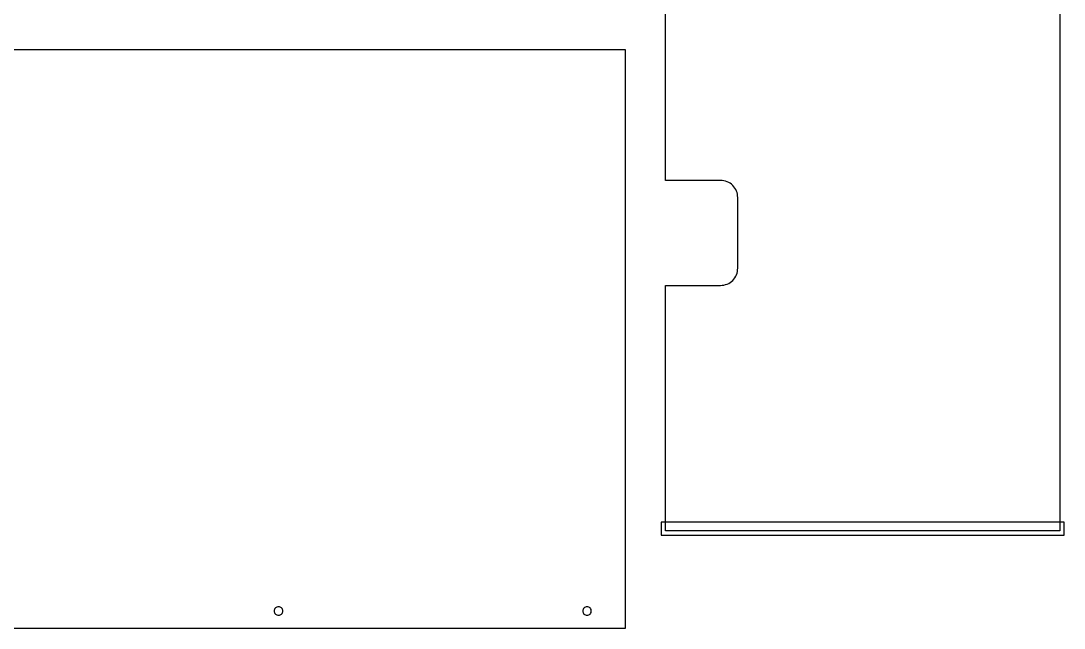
# Model space of a CAD drawing. Extents: x 3 to 160, y -23 to 46.
# Drawn here: x 128.57 to 159.01, y 2.92 to 20.63 of the extents above; entities that cross this region are included whole.
import ezdxf

# ---------------------------------------------------------------- set-up
doc = ezdxf.new("R2010")
doc.units = 0
doc.layers.add('LAYER_1', color=18, linetype='CONTINUOUS')

msp = doc.modelspace()

# ---------------------------------------------------------------- linework, layer by layer
at = {"layer": 'LAYER_1'}
for points in [[(147.383, 23.256), (158.883, 23.256), (158.883, 5.756), (147.383, 5.756), (147.383, 12.918), (147.391, 12.917), (148.987, 12.917, 0.414214), (149.487, 13.417), (149.487, 15.479, 0.414214), (148.987, 15.979), (147.391, 15.979), (147.383, 15.978)], [(135.965, 3.417, 0.414214), (136.091, 3.291, 0.414214), (136.216, 3.417, 0.414214), (136.091, 3.542, 0.414214)], [(144.965, 3.417, 0.414214), (145.091, 3.291, 0.414214), (145.216, 3.417, 0.414214), (145.091, 3.542, 0.414214)]]:
    msp.add_lwpolyline(points, format="xyb", close=True, dxfattribs=at)
for points in [[(146.216, 2.917), (146.216, 19.792), (98.278, 19.792), (98.278, 2.917)], [(147.258, 6.006), (147.258, 5.631), (159.008, 5.631), (159.008, 6.006)]]:
    msp.add_lwpolyline(points, close=True, dxfattribs=at)

doc.saveas('drawing.dxf')
